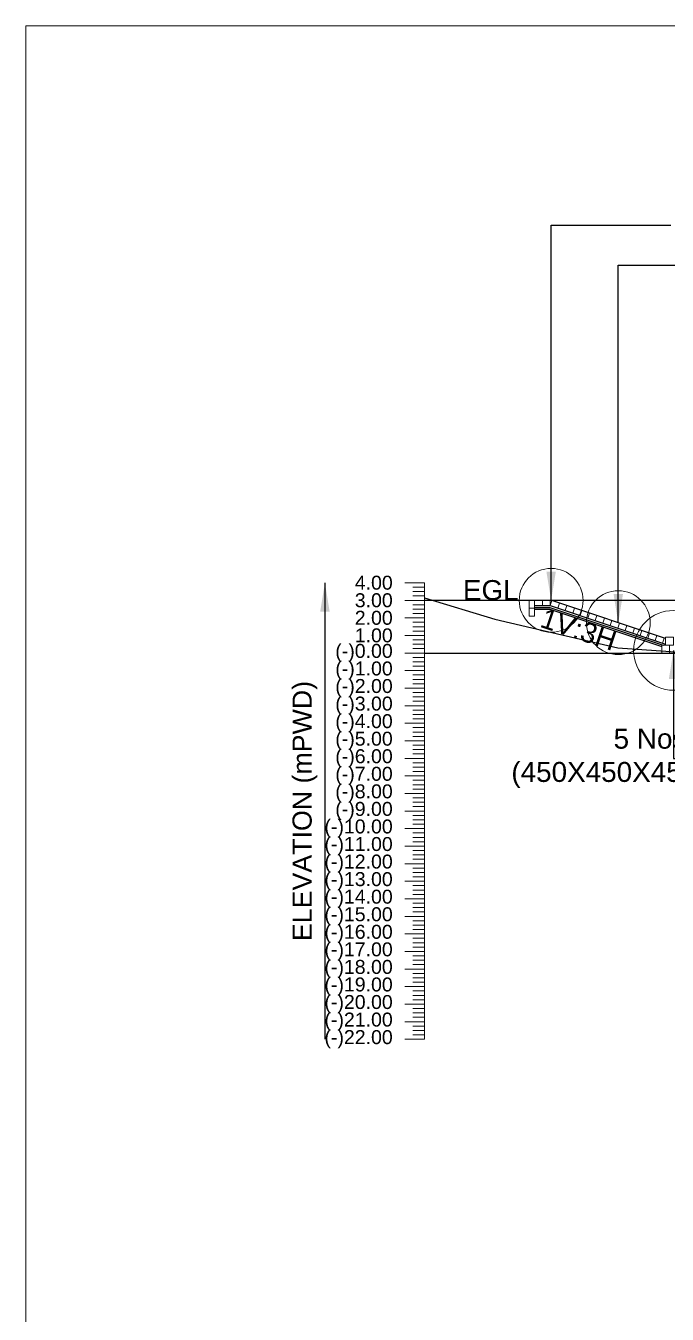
# Model space of a CAD drawing. Header units: inches. Extents: x 89000 to 305017, y -7071 to 0.
# Drawn here: x 190000 to 191608, y -3229 to 0 of the extents above; entities that cross this region are included whole.
import ezdxf

# ---------------------------------------------------------------- set-up
doc = ezdxf.new("R2010")
doc.units = ezdxf.units.IN
doc.header["$LTSCALE"] = 7
doc.header["$MEASUREMENT"] = 0
for name, color, linetype, lineweight in [('Cross Section Labels', 7, 'Continuous', 9), ('Existing_Bed_Level for Xsection', 7, 'Continuous', 25), ('Long Section Labels', 7, 'Continuous', 9)]:
    doc.layers.add(name, color=color, linetype=linetype, lineweight=lineweight)
doc.styles.get("Standard").update_dxf_attribs({"font": 'arial.ttf'})
doc.dimstyles.get("Standard").update_dxf_attribs({"dimtxt": 0.18, "dimasz": 0.18, "dimexe": 0.18, "dimexo": 0.0625, "dimgap": 0.09, "dimtad": 0, "dimtih": 1, "dimtoh": 1, "dimdec": 4, "dimzin": 0, "dimdsep": 46, "dimtxsty": 'Standard', "dimcen": 0.09, "dimadec": 0, "dimazin": 0, "dimtfac": 1, "dimtdec": 4, "dimtofl": 0, "dimtmove": 0, "dimatfit": 3, "dimfxl": 1, "dimtolj": 1, "dimtzin": 0, "dimarcsym": 0})

msp = doc.modelspace()

# ---------------------------------------------------------------- linework, layer by layer
at = {"layer": 'Cross Section Labels'}
msp.add_lwpolyline([(190000, 0), (200000, 0), (200000, -7071), (190000, -7071)], close=True, dxfattribs=at)
for centre, radius in [((191317.11429, -1440.04), 80), ((191485.41429, -1496.14), 80), ((191624.01429, -1565.44), 100)]:
    msp.add_circle(centre, radius, dxfattribs=at)
at = {"layer": 'Existing_Bed_Level for Xsection'}
for points in [[(191000, -1433.88), (191176, -1487.56), (191308, -1518.36), (191484, -1558.84), (191616, -1568.08), (191704, -1577.32), (191836, -1592.28), (192012, -1672.8), (192320, -1822.84), (192496, -1940.76), (192672, -2046.8), (192892, -2151.08), (193156, -2255.36), (193508, -2359.64), (193684, -2453.36), (193904, -2484.16), (194080, -2494.72), (194300, -2500), (194476, -2490.32), (194740, -2477.56), (194960, -2455.12)], [(191653.71429, -1440.04), (191000, -1440.04)], [(191604.21429, -1535.74), (191319.14643, -1440.71738), (191317.11429, -1440.04), (191314.97222, -1440.04), (191275.37222, -1440.04)], [(191275.37222, -1453.24), (191314.97222, -1453.24), (191604.21429, -1549.65402)], [(191275.37222, -1457.64), (191314.2582, -1457.64), (191598.0582, -1552.24)], [(191275.37222, -1462.04), (191313.54418, -1462.04), (191594.31429, -1555.63004)], [(191000, -1572.04), (194960, -1572.04)]]:
    msp.add_lwpolyline(points, dxfattribs=at)
at = {"layer": 'Long Section Labels'}
for points in [[(191000, -1396.04), (190950, -1396.04)], [(191000, -1407.04), (190970, -1407.04)], [(191000, -1418.04), (190970, -1418.04)], [(191000, -2540.04), (191000, -2496.04), (191000, -2452.04), (191000, -2408.04), (191000, -2364.04), (191000, -2320.04), (191000, -2276.04), (191000, -2232.04), (191000, -2188.04), (191000, -2144.04), (191000, -2100.04), (191000, -2056.04), (191000, -2012.04), (191000, -1968.04), (191000, -1924.04), (191000, -1880.04), (191000, -1836.04), (191000, -1792.04), (191000, -1748.04), (191000, -1704.04), (191000, -1660.04), (191000, -1616.04), (191000, -1572.04), (191000, -1528.04), (191000, -1484.04), (191000, -1440.04), (191000, -1396.04)], [(191000, -1440.04), (190950, -1440.04)], [(191000, -1429.04), (190970, -1429.04)], [(191000, -1451.04), (190970, -1451.04)], [(191000, -1484.04), (190950, -1484.04)], [(191000, -1462.04), (190970, -1462.04)], [(191000, -1473.04), (190970, -1473.04)], [(191000, -1495.04), (190970, -1495.04)], [(191000, -1506.04), (190970, -1506.04)], [(191000, -1517.04), (190970, -1517.04)], [(191000, -1528.04), (190950, -1528.04)], [(191000, -1539.04), (190970, -1539.04)], [(191000, -1550.04), (190970, -1550.04)], [(191000, -1572.04), (190950, -1572.04)], [(191000, -1561.04), (190970, -1561.04)], [(191000, -1583.04), (190970, -1583.04)], [(191000, -1594.04), (190970, -1594.04)], [(191000, -1605.04), (190970, -1605.04)], [(191000, -1616.04), (190950, -1616.04)], [(191000, -1627.04), (190970, -1627.04)], [(191000, -1638.04), (190970, -1638.04)], [(191000, -1660.04), (190950, -1660.04)], [(191000, -1649.04), (190970, -1649.04)], [(191000, -1671.04), (190970, -1671.04)], [(191000, -1704.04), (190950, -1704.04)], [(191000, -1682.04), (190970, -1682.04)], [(191000, -1693.04), (190970, -1693.04)], [(191000, -1715.04), (190970, -1715.04)], [(191000, -1726.04), (190970, -1726.04)], [(191000, -1737.04), (190970, -1737.04)], [(191000, -1748.04), (190950, -1748.04)], [(191000, -1759.04), (190970, -1759.04)], [(191000, -1770.04), (190970, -1770.04)], [(191000, -1792.04), (190950, -1792.04)], [(191000, -1781.04), (190970, -1781.04)], [(191000, -1803.04), (190970, -1803.04)], [(191000, -1836.04), (190950, -1836.04)], [(191000, -1814.04), (190970, -1814.04)], [(191000, -1825.04), (190970, -1825.04)], [(191000, -1847.04), (190970, -1847.04)], [(191000, -1858.04), (190970, -1858.04)], [(191000, -1869.04), (190970, -1869.04)], [(191000, -1880.04), (190950, -1880.04)], [(191000, -1891.04), (190970, -1891.04)], [(191000, -1902.04), (190970, -1902.04)], [(191000, -1924.04), (190950, -1924.04)], [(191000, -1913.04), (190970, -1913.04)], [(191000, -1935.04), (190970, -1935.04)], [(191000, -1968.04), (190950, -1968.04)], [(191000, -1946.04), (190970, -1946.04)], [(191000, -1957.04), (190970, -1957.04)], [(191000, -1979.04), (190970, -1979.04)], [(191000, -1990.04), (190970, -1990.04)], [(191000, -2001.04), (190970, -2001.04)], [(191000, -2012.04), (190950, -2012.04)], [(191000, -2023.04), (190970, -2023.04)], [(191000, -2034.04), (190970, -2034.04)], [(191000, -2056.04), (190950, -2056.04)], [(191000, -2045.04), (190970, -2045.04)], [(191000, -2067.04), (190970, -2067.04)], [(191000, -2078.04), (190970, -2078.04)], [(191000, -2089.04), (190970, -2089.04)], [(191000, -2100.04), (190950, -2100.04)], [(191000, -2111.04), (190970, -2111.04)], [(191000, -2122.04), (190970, -2122.04)], [(191000, -2144.04), (190950, -2144.04)], [(191000, -2133.04), (190970, -2133.04)], [(191000, -2155.04), (190970, -2155.04)], [(191000, -2188.04), (190950, -2188.04)], [(191000, -2166.04), (190970, -2166.04)], [(191000, -2177.04), (190970, -2177.04)], [(191000, -2199.04), (190970, -2199.04)], [(191000, -2210.04), (190970, -2210.04)], [(191000, -2221.04), (190970, -2221.04)], [(191000, -2232.04), (190950, -2232.04)], [(191000, -2243.04), (190970, -2243.04)], [(191000, -2254.04), (190970, -2254.04)], [(191000, -2276.04), (190950, -2276.04)], [(191000, -2265.04), (190970, -2265.04)], [(191000, -2287.04), (190970, -2287.04)], [(191000, -2320.04), (190950, -2320.04)], [(191000, -2298.04), (190970, -2298.04)], [(191000, -2309.04), (190970, -2309.04)], [(191000, -2331.04), (190970, -2331.04)], [(191000, -2342.04), (190970, -2342.04)], [(191000, -2353.04), (190970, -2353.04)], [(191000, -2364.04), (190950, -2364.04)], [(191000, -2375.04), (190970, -2375.04)], [(191000, -2386.04), (190970, -2386.04)], [(191000, -2408.04), (190950, -2408.04)], [(191000, -2397.04), (190970, -2397.04)], [(191000, -2419.04), (190970, -2419.04)], [(191000, -2452.04), (190950, -2452.04)], [(191000, -2430.04), (190970, -2430.04)], [(191000, -2441.04), (190970, -2441.04)], [(191000, -2463.04), (190970, -2463.04)], [(191000, -2474.04), (190970, -2474.04)], [(191000, -2485.04), (190970, -2485.04)], [(191000, -2496.04), (190950, -2496.04)], [(191000, -2507.04), (190970, -2507.04)], [(191000, -2518.04), (190970, -2518.04)], [(191000, -2540.04), (190950, -2540.04)], [(191000, -2529.04), (190970, -2529.04)]]:
    msp.add_lwpolyline(points, dxfattribs=at)
for points in [[(191275.37222, -1440.04), (191262.17222, -1440.04), (191262.17222, -1459.84), (191275.37222, -1459.84)], [(191295.17222, -1440.04), (191275.37222, -1440.04), (191275.37222, -1453.24), (191295.17222, -1453.24)], [(191314.97222, -1440.04), (191295.17222, -1440.04), (191295.17222, -1453.24), (191314.97222, -1453.24)], [(191337.93036, -1446.97869), (191319.14643, -1440.71738), (191314.97222, -1453.24), (191333.75615, -1459.50131)], [(191356.71429, -1453.24), (191337.93036, -1446.97869), (191333.75615, -1459.50131), (191352.54008, -1465.76262)], [(191275.37222, -1459.84), (191262.17222, -1459.84), (191262.17222, -1479.64), (191275.37222, -1479.64)], [(191375.49822, -1459.50131), (191356.71429, -1453.24), (191352.54008, -1465.76262), (191371.32401, -1472.02393)], [(191394.28214, -1465.76262), (191375.49822, -1459.50131), (191371.32401, -1472.02393), (191390.10794, -1478.28524)], [(191413.06607, -1472.02393), (191394.28214, -1465.76262), (191390.10794, -1478.28524), (191408.89187, -1484.54655)], [(191431.85, -1478.28524), (191413.06607, -1472.02393), (191408.89187, -1484.54655), (191427.6758, -1490.80786)], [(191450.63393, -1484.54655), (191431.85, -1478.28524), (191427.6758, -1490.80786), (191446.45973, -1497.06917)], [(191469.41786, -1490.80786), (191450.63393, -1484.54655), (191446.45973, -1497.06917), (191465.24366, -1503.33048)], [(191488.20179, -1497.06917), (191469.41786, -1490.80786), (191465.24366, -1503.33048), (191484.02758, -1509.59179)], [(191506.98572, -1503.33048), (191488.20179, -1497.06917), (191484.02758, -1509.59179), (191502.81151, -1515.8531)], [(191525.76965, -1509.59179), (191506.98572, -1503.33048), (191502.81151, -1515.8531), (191521.59544, -1522.11441)], [(191544.55358, -1515.8531), (191525.76965, -1509.59179), (191521.59544, -1522.11441), (191540.37937, -1528.37572)], [(191563.33751, -1522.11441), (191544.55358, -1515.8531), (191540.37937, -1528.37572), (191559.1633, -1534.63703)], [(191582.12144, -1528.37572), (191563.33751, -1522.11441), (191559.1633, -1534.63703), (191577.94723, -1540.89834)], [(191600.90537, -1534.63703), (191582.12144, -1528.37572), (191577.94723, -1540.89834), (191596.73116, -1547.15965)], [(191624.01429, -1532.44), (191604.21429, -1532.44), (191604.21429, -1552.24), (191624.01429, -1552.24)], [(191614.11429, -1552.24), (191594.31429, -1552.24), (191594.31429, -1572.04), (191614.11429, -1572.04)]]:
    msp.add_lwpolyline(points, close=True, dxfattribs=at)

# ---------------------------------------------------------------- texts
at = {"layer": 'Cross Section Labels', "char_height": 50}
for s, insert, attachment_point in [('EGL', (191235.77222, -1440.04), 9), ('5 Nos of Block ^J(450X450X450) at Key', (191924.01429, -1836.04), 6)]:
    msp.add_mtext(s, dxfattribs=dict(at, insert=insert, attachment_point=attachment_point))
at = {"layer": 'Cross Section Labels', "insert": (191394.30727, -1488.96103), "char_height": 50, "attachment_point": 2, "rotation": 341.56505118}
msp.add_mtext('1V:3H', dxfattribs=at)
at = {"layer": 'Long Section Labels', "char_height": 35, "attachment_point": 6}
for s, insert in [('4.00', (190920, -1396.04)), ('3.00', (190920, -1440.04)), ('2.00', (190920, -1484.04)), ('1.00', (190920, -1528.04)), ('(-)0.00', (190920, -1572.04)), ('(-)1.00', (190920, -1616.04)), ('(-)2.00', (190920, -1660.04)), ('(-)3.00', (190920, -1704.04)), ('(-)4.00', (190920, -1748.04)), ('(-)5.00', (190920, -1792.04)), ('(-)6.00', (190920, -1836.04)), ('(-)7.00', (190920, -1880.04)), ('(-)8.00', (190920, -1924.04)), ('(-)9.00', (190920, -1968.04)), ('(-)10.00', (190920, -2012.04)), ('(-)11.00', (190920, -2056.04)), ('(-)12.00', (190920, -2100.04)), ('(-)13.00', (190920, -2144.04)), ('(-)14.00', (190920, -2188.04)), ('(-)15.00', (190920, -2232.04)), ('(-)16.00', (190920, -2276.04)), ('(-)17.00', (190920, -2320.04)), ('(-)18.00', (190920, -2364.04)), ('(-)19.00', (190920, -2408.04)), ('(-)20.00', (190920, -2452.04)), ('(-)21.00', (190920, -2496.04)), ('(-)22.00', (190920, -2540.04))]:
    msp.add_mtext(s, dxfattribs=dict(at, insert=insert))
at = {"layer": 'Long Section Labels', "insert": (190700, -1968.04), "char_height": 48, "attachment_point": 5, "rotation": 90}
msp.add_mtext('ELEVATION (mPWD)', dxfattribs=at)

# ---------------------------------------------------------------- leaders
at = {"layer": 'Cross Section Labels', "annotation_type": 0, "has_hookline": 1}
for points, hookline_direction, text_width in [([(191317.11429, -1440.04), (191317.11429, -500), (191617.02429, -500)], 0, 466.13233), ([(191485.41429, -1496.14), (191485.41429, -600), (191785.32429, -600)], 0, 466.03001), ([(191624.01429, -1565.44), (191624.01429, -1836.04), (191924.10429, -1836.04)], 1, 701.90996)]:
    msp.add_leader(points, dimstyle='Standard', override={"dimasz": 72}, dxfattribs=dict(at, hookline_direction=hookline_direction, text_width=text_width))
at = {"layer": 'Long Section Labels'}
msp.add_leader([(190750, -1396.04), (190750, -2540.04)], dimstyle='Standard', override={"dimasz": 72}, dxfattribs=at)

doc.saveas('drawing.dxf')
